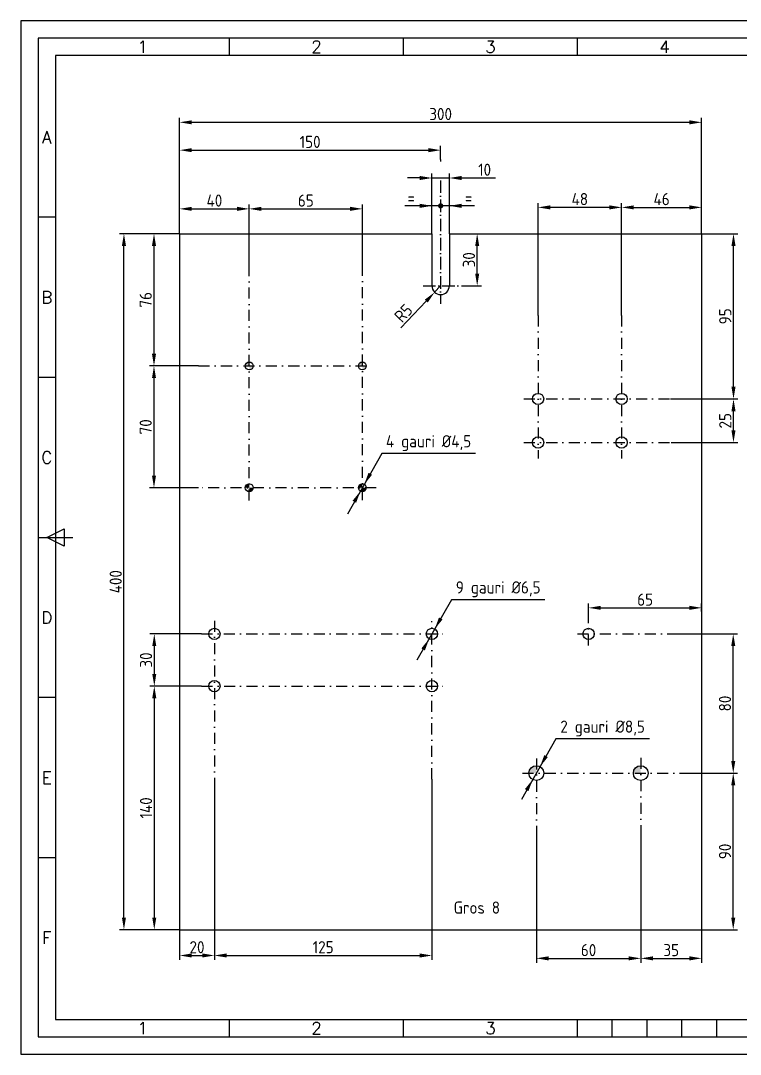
# Model space of a CAD drawing. Header units: millimetres. Extents: x 21 to 861, y 18 to 315.
# Drawn here: x 440.8 to 647.6, y 17.9 to 314.9 of the extents above; entities that cross this region are included whole.
import ezdxf
from ezdxf.enums import TextEntityAlignment as Align

# ---------------------------------------------------------------- set-up
doc = ezdxf.new("R2010")
doc.units = ezdxf.units.MM
doc.linetypes.add('ACAD_ISO10W100', pattern=[18, 12, -3, 0, -3])
doc.linetypes.add('DASHDOT2', pattern=[12.7, 6.35, -3.175, 0, -3.175])
for name, color, linetype in [('AXE', 1, 'DASHDOT2'), ('COTE', 1, 'DASHDOT2'), ('LIN_GR', 3, 'Continuous')]:
    doc.layers.add(name, color=color, linetype=linetype)
doc.styles.add('ISO', font='SIMPLEX.SHX')
doc.styles.add('ISOCP', font='SIMPLEX.SHX')
doc.styles.add('ISOCPR', font='isocpr.shx')
doc.dimstyles.new('ISO-25', dxfattribs={"dimtxt": 2.5, "dimasz": 2.5, "dimexe": 1.25, "dimexo": 0.625, "dimtad": 1, "dimtxsty": 'Standard', "dimcen": 2.5, "dimadec": 0, "dimazin": 0, "dimtfac": 1, "dimtmove": 0, "dimatfit": 3, "dimfxl": 1, "dimarcsym": 0})

# ---------------------------------------------------------------- blocks, each defined once
blk = doc.blocks.new('*D13')
at = {"layer": 'COTE', "color": 1, "linetype": 'Continuous', "transparency": 16777216}
for p, q in [((496.46, 96.68), (496.46, 45.07)), ((558.96, 96.96), (558.96, 45.07)), ((499.96, 46.32), (555.46, 46.32))]:
    blk.add_line(p, q, dxfattribs=at)
for points in [[(499.96, 46.91), (499.96, 45.74), (496.46, 46.32)], [(555.46, 46.91), (555.46, 45.74), (558.96, 46.32)]]:
    blk.add_solid(points, dxfattribs=at)
at = {"layer": 'Defpoints', "color": 0, "linetype": 'Continuous', "transparency": 16777216}
for p in [(496.46, 96.68), (558.96, 96.96), (558.96, 46.32)]:
    blk.add_point(p, dxfattribs=at)
at = {"layer": 'COTE', "color": 1, "linetype": 'Continuous', "transparency": 16777216, "insert": (527.71, 48.7), "char_height": 3.5, "attachment_point": 5, "style": 'ISOCPR'}
blk.add_mtext('125', dxfattribs=at)
blk = doc.blocks.new('*D14')
at = {"layer": 'COTE', "color": 1, "linetype": 'Continuous', "transparency": 16777216}
for p, q in [((506.46, 243.34), (506.46, 262.1)), ((538.96, 243.19), (538.96, 262.1)), ((509.96, 260.85), (535.46, 260.85))]:
    blk.add_line(p, q, dxfattribs=at)
for points in [[(509.96, 261.44), (509.96, 260.27), (506.46, 260.85)], [(535.46, 261.44), (535.46, 260.27), (538.96, 260.85)]]:
    blk.add_solid(points, dxfattribs=at)
at = {"layer": 'Defpoints', "color": 0, "linetype": 'Continuous', "transparency": 16777216}
for p in [(538.96, 260.85), (506.46, 243.34), (538.96, 243.19)]:
    blk.add_point(p, dxfattribs=at)
at = {"layer": 'COTE', "color": 1, "linetype": 'Continuous', "transparency": 16777216, "insert": (522.71, 263.23), "char_height": 3.5, "attachment_point": 5, "style": 'ISOCPR'}
blk.add_mtext('65', dxfattribs=at)
blk = doc.blocks.new('*D15')
at = {"layer": 'COTE', "color": 1, "linetype": 'Continuous', "transparency": 16777216}
for p, q in [((486.46, 253.72), (486.46, 286.97)), ((489.96, 285.72), (632.96, 285.72)), ((636.46, 253.72), (636.46, 286.97))]:
    blk.add_line(p, q, dxfattribs=at)
for points in [[(489.96, 286.3), (489.96, 285.13), (486.46, 285.72)], [(632.96, 286.3), (632.96, 285.13), (636.46, 285.72)]]:
    blk.add_solid(points, dxfattribs=at)
at = {"layer": 'Defpoints', "color": 0, "linetype": 'Continuous', "transparency": 16777216}
for p in [(636.46, 285.72), (486.46, 253.72), (636.46, 253.72)]:
    blk.add_point(p, dxfattribs=at)
at = {"layer": 'COTE', "color": 1, "linetype": 'Continuous', "transparency": 16777216, "insert": (561.46, 288.09), "char_height": 3.5, "attachment_point": 5, "style": 'ISOCPR'}
blk.add_mtext('300', dxfattribs=at)
blk = doc.blocks.new('*D16')
at = {"layer": 'COTE', "color": 1, "linetype": 'Continuous', "transparency": 16777216}
for p, q in [((486.46, 253.72), (486.46, 278.97)), ((489.96, 277.72), (557.96, 277.72)), ((561.46, 275.01), (561.46, 278.97))]:
    blk.add_line(p, q, dxfattribs=at)
for points in [[(489.96, 278.3), (489.96, 277.13), (486.46, 277.72)], [(557.96, 278.3), (557.96, 277.13), (561.46, 277.72)]]:
    blk.add_solid(points, dxfattribs=at)
at = {"layer": 'Defpoints', "color": 0, "linetype": 'Continuous', "transparency": 16777216}
for p in [(561.46, 277.72), (561.46, 275.01), (486.46, 253.72)]:
    blk.add_point(p, dxfattribs=at)
at = {"layer": 'COTE', "color": 1, "linetype": 'Continuous', "transparency": 16777216, "insert": (523.96, 280.09), "char_height": 3.5, "attachment_point": 5, "style": 'ISOCPR'}
blk.add_mtext('150', dxfattribs=at)
blk = doc.blocks.new('a3')
at = {"color": 70}
for p, q in [((-360, 287), (-360, 292)), ((-310, 287), (-310, 292)), ((-260, 287), (-260, 292)), ((-410, 240.5), (-415, 240.5)), ((-410, 194.5), (-415, 194.5)), ((-415, 148.5), (-405, 148.5)), ((-412.5, 148.5), (-407.5, 151)), ((-407.5, 146), (-412.5, 148.5)), ((-407.5, 151), (-407.5, 146)), ((-410, 102.5), (-415, 102.5)), ((-410, 56.5), (-415, 56.5)), ((-360, 5), (-360, 10)), ((-310, 5), (-310, 10)), ((-260, 5), (-260, 10)), ((-250, 5), (-250, 10)), ((-240, 5), (-240, 10)), ((-230, 5), (-230, 10)), ((-220, 5), (-220, 10)), ((-260, 5), (-160, 5))]:
    blk.add_line(p, q, dxfattribs=at)
at = {"color": 240}
for points in [[(0, 297), (-420, 297), (-420, 0), (0, 0)], [(-5, 292), (-415, 292), (-415, 5), (-5, 5)]]:
    blk.add_lwpolyline(points, close=True, dxfattribs=at)
at = {"color": 70}
blk.add_lwpolyline([(-10, 287), (-410, 287), (-410, 10), (-10, 10)], close=True, dxfattribs=at)
at = {"color": 50}
for s, style, p in [('1', 'ISOCP', (-385, 289.5)), ('2', 'ISO', (-335, 289.5)), ('3', 'ISO', (-285, 289.5)), ('4', 'ISO', (-235, 289.5)), ('A', 'ISO', (-412.5, 263.5)), ('B', 'ISO', (-412.5, 217.5)), ('C', 'ISO', (-412.5, 171.5)), ('D', 'ISO', (-412.5, 125.5)), ('E', 'ISO', (-412.5, 79.5)), ('F', 'ISO', (-412.5, 33.5)), ('1', 'ISOCP', (-385, 7.5)), ('2', 'ISO', (-335, 7.5)), ('3', 'ISO', (-285, 7.5))]:
    blk.add_text(s, height=3.5, dxfattribs=dict(at, style=style)).set_placement(p, align=Align.MIDDLE)
blk = doc.blocks.new('*D17')
at = {"layer": 'COTE', "color": 1, "linetype": 'Continuous', "transparency": 16777216}
for p, q in [((492.77, 123.72), (477.93, 123.72)), ((479.18, 120.22), (479.18, 57.22)), ((486.46, 53.72), (477.93, 53.72))]:
    blk.add_line(p, q, dxfattribs=at)
for points in [[(478.59, 120.22), (479.76, 120.22), (479.18, 123.72)], [(478.59, 57.22), (479.76, 57.22), (479.18, 53.72)]]:
    blk.add_solid(points, dxfattribs=at)
at = {"layer": 'Defpoints', "color": 0, "linetype": 'Continuous', "transparency": 16777216}
for p in [(492.77, 123.72), (479.18, 53.72), (486.46, 53.72)]:
    blk.add_point(p, dxfattribs=at)
at = {"layer": 'COTE', "color": 1, "linetype": 'Continuous', "transparency": 16777216, "insert": (476.8, 88.72), "char_height": 3.5, "attachment_point": 5, "rotation": 90, "style": 'ISOCPR'}
blk.add_mtext('140', dxfattribs=at)
blk = doc.blocks.new('*D18')
at = {"layer": 'COTE', "color": 1, "linetype": 'Continuous', "transparency": 16777216}
for p, q in [((486.46, 253.72), (469.21, 253.72)), ((470.46, 57.22), (470.46, 250.22)), ((486.46, 53.72), (469.21, 53.72))]:
    blk.add_line(p, q, dxfattribs=at)
for points in [[(469.88, 250.22), (471.04, 250.22), (470.46, 253.72)], [(469.88, 57.22), (471.04, 57.22), (470.46, 53.72)]]:
    blk.add_solid(points, dxfattribs=at)
at = {"layer": 'Defpoints', "color": 0, "linetype": 'Continuous', "transparency": 16777216}
for p in [(470.46, 253.72), (486.46, 253.72), (486.46, 53.72)]:
    blk.add_point(p, dxfattribs=at)
at = {"layer": 'COTE', "color": 1, "linetype": 'Continuous', "transparency": 16777216, "insert": (468.09, 153.72), "char_height": 3.5, "attachment_point": 5, "rotation": 90, "style": 'ISOCPR'}
blk.add_mtext('400', dxfattribs=at)
blk = doc.blocks.new('*D19')
at = {"layer": 'COTE', "color": 1, "linetype": 'Continuous', "transparency": 16777216}
for p, q in [((486.46, 53.72), (486.46, 45.07)), ((496.46, 53.72), (496.46, 45.07)), ((489.96, 46.32), (492.96, 46.32))]:
    blk.add_line(p, q, dxfattribs=at)
for points in [[(489.96, 46.91), (489.96, 45.74), (486.46, 46.32)], [(492.96, 46.91), (492.96, 45.74), (496.46, 46.32)]]:
    blk.add_solid(points, dxfattribs=at)
at = {"layer": 'Defpoints', "color": 0, "linetype": 'Continuous', "transparency": 16777216}
for p in [(486.46, 53.72), (496.46, 53.72), (496.46, 46.32)]:
    blk.add_point(p, dxfattribs=at)
at = {"layer": 'COTE', "color": 1, "linetype": 'Continuous', "transparency": 16777216, "insert": (491.46, 48.7), "char_height": 3.5, "attachment_point": 5, "style": 'ISOCPR'}
blk.add_mtext('20', dxfattribs=at)
blk = doc.blocks.new('*D20')
at = {"layer": 'COTE', "color": 1, "linetype": 'Continuous', "transparency": 16777216}
for p, q in [((491.89, 215.72), (477.84, 215.72)), ((479.09, 212.22), (479.09, 184.22)), ((491.87, 180.72), (477.84, 180.72))]:
    blk.add_line(p, q, dxfattribs=at)
for points in [[(478.51, 212.22), (479.68, 212.22), (479.09, 215.72)], [(478.51, 184.22), (479.68, 184.22), (479.09, 180.72)]]:
    blk.add_solid(points, dxfattribs=at)
at = {"layer": 'Defpoints', "color": 0, "linetype": 'Continuous', "transparency": 16777216}
for p in [(491.89, 215.72), (479.09, 180.72), (491.87, 180.72)]:
    blk.add_point(p, dxfattribs=at)
at = {"layer": 'COTE', "color": 1, "linetype": 'Continuous', "transparency": 16777216, "insert": (476.72, 198.22), "char_height": 3.5, "attachment_point": 5, "rotation": 90, "style": 'ISOCPR'}
blk.add_mtext('70', dxfattribs=at)
blk = doc.blocks.new('*D21')
at = {"layer": 'COTE', "color": 1, "linetype": 'Continuous', "transparency": 16777216}
for p, q in [((492.73, 138.72), (477.93, 138.72)), ((479.18, 135.22), (479.18, 127.22)), ((492.77, 123.72), (477.93, 123.72))]:
    blk.add_line(p, q, dxfattribs=at)
for points in [[(478.59, 135.22), (479.76, 135.22), (479.18, 138.72)], [(478.59, 127.22), (479.76, 127.22), (479.18, 123.72)]]:
    blk.add_solid(points, dxfattribs=at)
at = {"layer": 'Defpoints', "color": 0, "linetype": 'Continuous', "transparency": 16777216}
for p in [(492.73, 138.72), (479.18, 123.72), (492.77, 123.72)]:
    blk.add_point(p, dxfattribs=at)
at = {"layer": 'COTE', "color": 1, "linetype": 'Continuous', "transparency": 16777216, "insert": (476.8, 131.22), "char_height": 3.5, "attachment_point": 5, "rotation": 90, "style": 'ISOCPR'}
blk.add_mtext('30', dxfattribs=at)
blk = doc.blocks.new('*D22')
at = {"layer": 'COTE', "color": 1, "linetype": 'Continuous', "transparency": 16777216}
for p, q in [((486.46, 253.72), (477.84, 253.72)), ((479.09, 250.22), (479.09, 219.22)), ((491.89, 215.72), (477.84, 215.72))]:
    blk.add_line(p, q, dxfattribs=at)
for points in [[(478.51, 250.22), (479.68, 250.22), (479.09, 253.72)], [(478.51, 219.22), (479.68, 219.22), (479.09, 215.72)]]:
    blk.add_solid(points, dxfattribs=at)
at = {"layer": 'Defpoints', "color": 0, "linetype": 'Continuous', "transparency": 16777216}
for p in [(486.46, 253.72), (479.09, 215.72), (491.89, 215.72)]:
    blk.add_point(p, dxfattribs=at)
at = {"layer": 'COTE', "color": 1, "linetype": 'Continuous', "transparency": 16777216, "insert": (476.72, 234.72), "char_height": 3.5, "attachment_point": 5, "rotation": 90, "style": 'ISOCPR'}
blk.add_mtext('76', dxfattribs=at)
blk = doc.blocks.new('*D23')
at = {"layer": 'COTE', "color": 1, "linetype": 'Continuous', "transparency": 16777216}
for p, q in [((486.46, 253.72), (486.46, 262.1)), ((506.46, 243.34), (506.46, 262.1)), ((489.96, 260.85), (502.96, 260.85))]:
    blk.add_line(p, q, dxfattribs=at)
for points in [[(489.96, 261.44), (489.96, 260.27), (486.46, 260.85)], [(502.96, 261.44), (502.96, 260.27), (506.46, 260.85)]]:
    blk.add_solid(points, dxfattribs=at)
at = {"layer": 'Defpoints', "color": 0, "linetype": 'Continuous', "transparency": 16777216}
for p in [(506.46, 260.85), (486.46, 253.72), (506.46, 243.34)]:
    blk.add_point(p, dxfattribs=at)
at = {"layer": 'COTE', "color": 1, "linetype": 'Continuous', "transparency": 16777216, "insert": (496.46, 263.23), "char_height": 3.5, "attachment_point": 5, "style": 'ISOCPR'}
blk.add_mtext('40', dxfattribs=at)
blk = doc.blocks.new('*D24')
at = {"layer": 'COTE', "color": 1, "linetype": 'Continuous', "transparency": 16777216}
for p, q in [((558.96, 253.72), (558.96, 270.97)), ((563.96, 253.72), (563.96, 270.97)), ((555.46, 269.72), (551.96, 269.72)), ((558.96, 269.72), (563.96, 269.72)), ((567.46, 269.72), (577.21, 269.72))]:
    blk.add_line(p, q, dxfattribs=at)
for points in [[(555.46, 270.3), (555.46, 269.13), (558.96, 269.72)], [(567.46, 270.3), (567.46, 269.13), (563.96, 269.72)]]:
    blk.add_solid(points, dxfattribs=at)
at = {"layer": 'Defpoints', "color": 0, "linetype": 'Continuous', "transparency": 16777216}
for p in [(563.96, 269.72), (558.96, 253.72), (563.96, 253.72)]:
    blk.add_point(p, dxfattribs=at)
at = {"layer": 'COTE', "color": 1, "linetype": 'Continuous', "transparency": 16777216, "insert": (574.09, 272.09), "char_height": 3.5, "attachment_point": 5, "style": 'ISOCPR'}
blk.add_mtext('10', dxfattribs=at)
blk = doc.blocks.new('*D25')
at = {"layer": 'COTE', "color": 1, "linetype": 'Continuous', "transparency": 16777216}
for p, q in [((627.14, 138.72), (646.78, 138.72)), ((645.53, 102.22), (645.53, 135.22)), ((631.31, 98.72), (646.78, 98.72))]:
    blk.add_line(p, q, dxfattribs=at)
for points in [[(644.95, 135.22), (646.12, 135.22), (645.53, 138.72)], [(644.95, 102.22), (646.12, 102.22), (645.53, 98.72)]]:
    blk.add_solid(points, dxfattribs=at)
at = {"layer": 'Defpoints', "color": 0, "linetype": 'Continuous', "transparency": 16777216}
for p in [(627.14, 138.72), (645.53, 138.72), (631.31, 98.72)]:
    blk.add_point(p, dxfattribs=at)
at = {"layer": 'COTE', "color": 1, "linetype": 'Continuous', "transparency": 16777216, "insert": (643.16, 118.72), "char_height": 3.5, "attachment_point": 5, "rotation": 90, "style": 'ISOCPR'}
blk.add_mtext('80', dxfattribs=at)
blk = doc.blocks.new('*D26')
at = {"layer": 'COTE', "color": 1, "linetype": 'Continuous', "transparency": 16777216}
for p, q in [((631.31, 98.72), (646.78, 98.72)), ((645.53, 57.22), (645.53, 95.22)), ((636.46, 53.72), (646.78, 53.72))]:
    blk.add_line(p, q, dxfattribs=at)
for points in [[(644.95, 95.22), (646.12, 95.22), (645.53, 98.72)], [(644.95, 57.22), (646.12, 57.22), (645.53, 53.72)]]:
    blk.add_solid(points, dxfattribs=at)
at = {"layer": 'Defpoints', "color": 0, "linetype": 'Continuous', "transparency": 16777216}
for p in [(631.31, 98.72), (645.53, 98.72), (636.46, 53.72)]:
    blk.add_point(p, dxfattribs=at)
at = {"layer": 'COTE', "color": 1, "linetype": 'Continuous', "transparency": 16777216, "insert": (643.16, 76.22), "char_height": 3.5, "attachment_point": 5, "rotation": 90, "style": 'ISOCPR'}
blk.add_mtext('90', dxfattribs=at)
blk = doc.blocks.new('*D27')
at = {"layer": 'COTE', "color": 1, "linetype": 'Continuous', "transparency": 16777216}
for p, q in [((618.96, 82.23), (618.96, 44.25)), ((636.46, 53.72), (636.46, 44.25)), ((622.46, 45.5), (632.96, 45.5))]:
    blk.add_line(p, q, dxfattribs=at)
for points in [[(622.46, 46.08), (622.46, 44.91), (618.96, 45.5)], [(632.96, 46.08), (632.96, 44.91), (636.46, 45.5)]]:
    blk.add_solid(points, dxfattribs=at)
at = {"layer": 'Defpoints', "color": 0, "linetype": 'Continuous', "transparency": 16777216}
for p in [(618.96, 82.23), (636.46, 53.72), (636.46, 45.5)]:
    blk.add_point(p, dxfattribs=at)
at = {"layer": 'COTE', "color": 1, "linetype": 'Continuous', "transparency": 16777216, "insert": (627.71, 47.87), "char_height": 3.5, "attachment_point": 5, "style": 'ISOCPR'}
blk.add_mtext('35', dxfattribs=at)
blk = doc.blocks.new('*D28')
at = {"layer": 'COTE', "color": 1, "linetype": 'Continuous', "transparency": 16777216}
for p, q in [((588.96, 81.76), (588.96, 44.25)), ((618.96, 82.23), (618.96, 44.25)), ((592.46, 45.5), (615.46, 45.5))]:
    blk.add_line(p, q, dxfattribs=at)
for points in [[(592.46, 46.08), (592.46, 44.91), (588.96, 45.5)], [(615.46, 46.08), (615.46, 44.91), (618.96, 45.5)]]:
    blk.add_solid(points, dxfattribs=at)
at = {"layer": 'Defpoints', "color": 0, "linetype": 'Continuous', "transparency": 16777216}
for p in [(588.96, 81.76), (618.96, 82.23), (618.96, 45.5)]:
    blk.add_point(p, dxfattribs=at)
at = {"layer": 'COTE', "color": 1, "linetype": 'Continuous', "transparency": 16777216, "insert": (603.96, 47.87), "char_height": 3.5, "attachment_point": 5, "style": 'ISOCPR'}
blk.add_mtext('60', dxfattribs=at)
blk = doc.blocks.new('*D29')
at = {"layer": 'COTE', "color": 1, "linetype": 'Continuous', "transparency": 16777216}
for p, q in [((613.46, 230.25), (613.46, 262.52)), ((636.46, 253.72), (636.46, 262.52)), ((616.96, 261.27), (632.96, 261.27))]:
    blk.add_line(p, q, dxfattribs=at)
for points in [[(616.96, 261.86), (616.96, 260.69), (613.46, 261.27)], [(632.96, 261.86), (632.96, 260.69), (636.46, 261.27)]]:
    blk.add_solid(points, dxfattribs=at)
at = {"layer": 'Defpoints', "color": 0, "linetype": 'Continuous', "transparency": 16777216}
for p in [(636.46, 261.27), (636.46, 253.72), (613.46, 230.25)]:
    blk.add_point(p, dxfattribs=at)
at = {"layer": 'COTE', "color": 1, "linetype": 'Continuous', "transparency": 16777216, "insert": (624.96, 263.65), "char_height": 3.5, "attachment_point": 5, "style": 'ISOCPR'}
blk.add_mtext('46', dxfattribs=at)
blk = doc.blocks.new('*D30')
at = {"layer": 'COTE', "color": 1, "linetype": 'Continuous', "transparency": 16777216}
for p, q in [((636.46, 253.72), (646.86, 253.72)), ((645.61, 209.72), (645.61, 250.22)), ((627.48, 206.22), (646.86, 206.22))]:
    blk.add_line(p, q, dxfattribs=at)
for points in [[(645.02, 250.22), (646.19, 250.22), (645.61, 253.72)], [(645.02, 209.72), (646.19, 209.72), (645.61, 206.22)]]:
    blk.add_solid(points, dxfattribs=at)
at = {"layer": 'Defpoints', "color": 0, "linetype": 'Continuous', "transparency": 16777216}
for p in [(636.46, 253.72), (645.61, 253.72), (627.48, 206.22)]:
    blk.add_point(p, dxfattribs=at)
at = {"layer": 'COTE', "color": 1, "linetype": 'Continuous', "transparency": 16777216, "insert": (643.23, 229.97), "char_height": 3.5, "attachment_point": 5, "rotation": 90, "style": 'ISOCPR'}
blk.add_mtext('95', dxfattribs=at)
blk = doc.blocks.new('*D31')
at = {"layer": 'COTE', "color": 1, "linetype": 'Continuous', "transparency": 16777216}
for p, q in [((627.48, 206.22), (646.86, 206.22)), ((645.61, 197.22), (645.61, 202.72)), ((627.73, 193.72), (646.86, 193.72))]:
    blk.add_line(p, q, dxfattribs=at)
for points in [[(645.02, 202.72), (646.19, 202.72), (645.61, 206.22)], [(645.02, 197.22), (646.19, 197.22), (645.61, 193.72)]]:
    blk.add_solid(points, dxfattribs=at)
at = {"layer": 'Defpoints', "color": 0, "linetype": 'Continuous', "transparency": 16777216}
for p in [(627.48, 206.22), (645.61, 206.22), (627.73, 193.72)]:
    blk.add_point(p, dxfattribs=at)
at = {"layer": 'COTE', "color": 1, "linetype": 'Continuous', "transparency": 16777216, "insert": (643.23, 199.97), "char_height": 3.5, "attachment_point": 5, "rotation": 90, "style": 'ISOCPR'}
blk.add_mtext('25', dxfattribs=at)
blk = doc.blocks.new('*D32')
at = {"layer": 'COTE', "color": 1, "linetype": 'Continuous', "transparency": 16777216}
for p, q in [((603.96, 144.68), (603.96, 147.46)), ((607.46, 146.21), (632.96, 146.21)), ((636.46, 145.14), (636.46, 147.46))]:
    blk.add_line(p, q, dxfattribs=at)
for points in [[(607.46, 146.79), (607.46, 145.63), (603.96, 146.21)], [(632.96, 146.79), (632.96, 145.63), (636.46, 146.21)]]:
    blk.add_solid(points, dxfattribs=at)
at = {"layer": 'Defpoints', "color": 0, "linetype": 'Continuous', "transparency": 16777216}
for p in [(636.46, 146.21), (603.96, 144.68), (636.46, 145.14)]:
    blk.add_point(p, dxfattribs=at)
at = {"layer": 'COTE', "color": 1, "linetype": 'Continuous', "transparency": 16777216, "insert": (620.21, 148.58), "char_height": 3.5, "attachment_point": 5, "style": 'ISOCPR'}
blk.add_mtext('65', dxfattribs=at)
blk = doc.blocks.new('*D33')
at = {"layer": 'COTE', "color": 1, "linetype": 'Continuous', "transparency": 16777216}
for p, q in [((561.46, 238.72), (559.74, 236.9)), ((550.06, 226.67), (557.34, 234.36))]:
    blk.add_line(p, q, dxfattribs=at)
blk.add_solid([(556.91, 234.76), (557.76, 233.96), (559.74, 236.9)], dxfattribs=at)
at = {"layer": 'Defpoints', "color": 0, "linetype": 'Continuous', "transparency": 16777216}
for p in [(561.46, 238.72), (559.74, 236.9)]:
    blk.add_point(p, dxfattribs=at)
at = {"layer": 'COTE', "color": 1, "linetype": 'Continuous', "transparency": 16777216, "insert": (550.77, 230.88), "char_height": 3.5, "attachment_point": 5, "rotation": 46.588, "style": 'ISOCPR'}
blk.add_mtext('R5', dxfattribs=at)
blk = doc.blocks.new('*D34')
at = {"color": 1, "transparency": 16777216}
for p, q in [((570.74, 253.72), (573.21, 253.72)), ((571.96, 242.22), (571.96, 250.22)), ((569.71, 238.72), (573.21, 238.72))]:
    blk.add_line(p, q, dxfattribs=at)
for points in [[(571.38, 250.22), (572.54, 250.22), (571.96, 253.72)], [(571.38, 242.22), (572.54, 242.22), (571.96, 238.72)]]:
    blk.add_solid(points, dxfattribs=at)
at = {"layer": 'Defpoints', "color": 0, "transparency": 16777216}
for p in [(570.74, 253.72), (571.96, 253.72), (569.71, 238.72)]:
    blk.add_point(p, dxfattribs=at)
at = {"color": 1, "transparency": 16777216, "insert": (569.59, 246.22), "char_height": 3.5, "attachment_point": 5, "rotation": 90, "style": 'ISOCPR'}
blk.add_mtext('30', dxfattribs=at)
blk = doc.blocks.new('*D35')
at = {"layer": 'COTE', "color": 1, "linetype": 'Continuous', "transparency": 16777216}
for p, q in [((589.46, 230.25), (589.46, 262.52)), ((613.46, 230.25), (613.46, 262.52)), ((609.96, 261.27), (592.96, 261.27))]:
    blk.add_line(p, q, dxfattribs=at)
for points in [[(592.96, 261.86), (592.96, 260.69), (589.46, 261.27)], [(609.96, 261.86), (609.96, 260.69), (613.46, 261.27)]]:
    blk.add_solid(points, dxfattribs=at)
at = {"layer": 'Defpoints', "color": 0, "linetype": 'Continuous', "transparency": 16777216}
for p in [(589.46, 261.27), (589.46, 230.25), (613.46, 230.25)]:
    blk.add_point(p, dxfattribs=at)
at = {"layer": 'COTE', "color": 1, "linetype": 'Continuous', "transparency": 16777216, "insert": (601.46, 263.65), "char_height": 3.5, "attachment_point": 5, "style": 'ISOCPR'}
blk.add_mtext('48', dxfattribs=at)

msp = doc.modelspace()

# ---------------------------------------------------------------- hatches: boundary and pattern name
at = {"layer": 'COTE', "linetype": 'Continuous'}
h = msp.add_hatch(color=6, dxfattribs=at)
h.paths.add_polyline_path([(506.4612, 216.8431, 0.41421356), (505.3362, 215.7181), (506.4612, 215.7181)])
h.paths.add_polyline_path([(538.9612, 216.8431, 0.41421356), (537.8362, 215.7181), (538.9612, 215.7181)])
h.paths.add_polyline_path([(540.0862, 215.7181), (538.9612, 215.7181), (538.9612, 214.5931, 0.41421356)])
h.paths.add_polyline_path([(507.5862, 215.7181), (506.4612, 215.7181), (506.4612, 214.5931, 0.41421356)])
h = msp.add_hatch(color=6, dxfattribs=at)
h.paths.add_polyline_path([(506.4612, 181.8431, 0.41421356), (505.3362, 180.7181), (506.4612, 180.7181)])
h.paths.add_polyline_path([(506.4612, 179.5931, 0.41421356), (507.5862, 180.7181), (506.4612, 180.7181)])
h = msp.add_hatch(color=6, dxfattribs=at)
h.paths.add_polyline_path([(538.9612, 181.8431, 0.41421356), (537.8362, 180.7181), (538.9612, 180.7181)])
h.paths.add_polyline_path([(538.9612, 179.5931, 0.41421356), (540.0862, 180.7181), (538.9612, 180.7181)])
h = msp.add_hatch(color=1, dxfattribs=at)
h.paths.add_polyline_path([(588.9612, 100.8431, 0.41421356), (586.8362, 98.7181), (588.9612, 98.7181)])
h.paths.add_polyline_path([(618.9612, 100.8431, 0.41421356), (616.8362, 98.7181), (618.9612, 98.7181)])

# ---------------------------------------------------------------- linework, layer by layer
at = {"color": 1, "linetype": 'ACAD_ISO10W100', "ltscale": 0.3}
for p, q in [((561.4612, 275.0067), (561.4612, 274.4485)), ((561.4612, 269.0194), (561.4612, 233.5662)), ((556.4064, 238.7181), (569.7056, 238.7181))]:
    msp.add_line(p, q, dxfattribs=at)
at = {"color": 1}
for p, q in [((486.4612, 254.3431), (486.4612, 262.102)), ((557.9612, 261.7181), (554.4612, 261.7181)), ((636.4612, 254.3431), (636.4612, 262.5231)), ((485.8362, 253.7181), (477.844, 253.7181)), ((544.547, 190.5304), (534.659, 173.1608)), ((571.4366, 190.5304), (544.547, 190.5304)), ((564.547, 148.5304), (554.659, 131.1608)), ((591.4366, 148.5304), (564.547, 148.5304)), ((594.547, 108.5304), (584.659, 91.1608)), ((621.4366, 108.5304), (594.547, 108.5304))]:
    msp.add_line(p, q, dxfattribs=at)
at = {"color": 2, "const_width": 0.75}
msp.add_lwpolyline([(561.0862, 261.7181, 1), (561.8362, 261.7181, 1)], format="xyb", close=True, dxfattribs=at)
at = {"color": 1}
for points in [[(555.4612, 262.3015), (555.4612, 261.1348), (558.9612, 261.7181)], [(567.4612, 262.3015), (567.4612, 261.1348), (563.9612, 261.7181)], [(540.7423, 185.0261), (541.7562, 184.4489), (539.5177, 181.6958)], [(536.1661, 176.9874), (537.18, 176.4102), (538.4046, 179.7405)], [(560.9897, 143.4606), (562.0036, 142.8834), (559.7651, 140.1303)], [(555.9188, 134.5528), (556.9326, 133.9757), (558.1572, 137.3059)], [(591.237, 103.8951), (592.2509, 103.318), (590.0125, 100.5649)], [(585.6714, 94.1183), (586.6853, 93.5411), (587.9099, 96.8714)]]:
    msp.add_solid(points, dxfattribs=at)
at = {"layer": 'AXE', "color": 1, "linetype": 'DASHDOT2', "ltscale": 0.5}
for p, q in [((506.4612, 177.046), (506.4612, 243.3423)), ((538.9612, 177.1495), (538.9612, 243.1938)), ((589.4612, 230.2487), (589.4612, 189.1223)), ((613.4612, 230.2487), (613.4612, 189.1223)), ((491.8898, 215.7181), (541.4612, 215.7181)), ((585.3661, 206.2181), (627.4775, 206.2181)), ((585.3661, 193.7181), (627.7319, 193.7181)), ((542.9444, 180.7181), (491.8735, 180.7181)), ((603.9612, 135.3722), (603.9612, 144.6774)), ((496.4612, 142.515), (496.4612, 96.6804)), ((558.9612, 96.9587), (558.9612, 142.4002)), ((492.7257, 138.7181), (563.273, 138.7181)), ((600.7826, 138.7181), (627.1434, 138.7181)), ((492.7658, 123.7181), (563.3969, 123.7181)), ((588.9612, 102.9654), (588.9612, 81.7599)), ((618.9612, 103.1177), (618.9612, 82.2282)), ((584.9617, 98.7181), (631.314, 98.7181))]:
    msp.add_line(p, q, dxfattribs=at)
at = {"layer": 'COTE', "color": 1, "linetype": 'Continuous'}
msp.add_line((571.2042, 261.7181), (551.1394, 261.7181), dxfattribs=at)
at = {"layer": 'COTE', "color": 2, "linetype": 'Continuous'}
for centre in [(506.4612, 215.7181), (538.9612, 215.7181), (506.4612, 180.7181), (538.9612, 180.7181)]:
    msp.add_circle(centre, 1.125, dxfattribs=at)
at = {"layer": 'COTE', "color": 6, "linetype": 'Continuous'}
for centre in [(589.4612, 206.2181), (613.4612, 206.2181), (589.4612, 193.7181), (613.4612, 193.7181), (496.4612, 138.7181), (558.9612, 138.7181), (603.9612, 138.7181), (496.4612, 123.7181), (558.9612, 123.7181)]:
    msp.add_circle(centre, 1.625, dxfattribs=at)
at = {"layer": 'COTE', "color": 7, "linetype": 'Continuous'}
for centre in [(588.9612, 98.7181), (618.9612, 98.7181)]:
    msp.add_circle(centre, 2.125, dxfattribs=at)
at = {"layer": 'LIN_GR', "color": 7}
for p, q in [((486.4612, 253.7181), (558.9612, 253.7181)), ((486.4612, 253.7181), (486.4612, 53.7181)), ((558.9612, 253.7181), (558.9612, 238.7181)), ((563.9612, 253.7181), (636.4612, 253.7181)), ((563.9612, 253.7181), (563.9612, 238.7181)), ((636.4612, 253.7181), (636.4612, 53.7181)), ((486.4612, 53.7181), (636.4612, 53.7181))]:
    msp.add_line(p, q, dxfattribs=at)
msp.add_arc((561.4612, 238.7181), 2.5, 180, 0, dxfattribs=at)

# ---------------------------------------------------------------- block references
msp.add_blockref('a3', (860.7856, 17.9224))

# ---------------------------------------------------------------- texts
at = {"color": 2, "style": 'ISOCPR'}
msp.add_text('Gros 8', height=3.5, dxfattribs=at).set_placement((565.1992, 58.3285))
at = {"color": 1, "char_height": 3.5, "attachment_point": 5, "style": 'ISOCPR'}
for s, insert in [('=', (552.9884, 264.0931)), ('=', (569.4977, 264.0931)), ('4 gauri %%c4,5', (557.9932, 193.5502)), ('9 gauri %%c6,5', (577.9932, 151.5502)), ('2 gauri %%c8,5', (607.9932, 111.5502))]:
    msp.add_mtext(s, dxfattribs=dict(at, insert=insert))

# ---------------------------------------------------------------- dimensions: what is measured, and where the dimension line sits
at = {"color": 1}
dim = msp.add_linear_dim(base=(571.9612, 253.7181), p1=(569.7056, 238.7181), p2=(570.7408, 253.7181), angle=90, dimstyle='ISO-25', override={"dimtxt": 3.5, "dimasz": 3.5, "dimexo": 0, "dimlfac": 2, "dimtxsty": 'ISOCPR', "dimcen": 3.5, "dimclrd": 1, "dimclre": 1, "dimclrt": 1, "dimlwd": -1, "dimlwe": -1}, dxfattribs=at)
dim.commit()
dim.dimension.update_dxf_attribs({"geometry": '*D34', "text_midpoint": (569.5862, 246.2181)})
at = {"layer": 'COTE', "color": 1, "linetype": 'Continuous'}
for base, p1, p2, picture, middle in [((636.4612, 285.7181), (486.4612, 253.7181), (636.4612, 253.7181), '*D15', (561.4612, 288.0931)), ((561.4612, 277.7181), (486.4612, 253.7181), (561.4612, 275.0067), '*D16', (523.9612, 280.0931)), ((563.9612, 269.7181), (558.9612, 253.7181), (563.9612, 253.7181), '*D24', (574.0862, 272.0931)), ((589.4612, 261.2731), (613.4612, 230.2487), (589.4612, 230.2487), '*D35', (601.4612, 263.6481)), ((636.4612, 261.2731), (613.4612, 230.2487), (636.4612, 253.7181), '*D29', (624.9612, 263.6481)), ((636.4612, 146.2095), (603.9612, 144.6774), (636.4612, 145.1411), '*D32', (620.2112, 148.5845)), ((558.9612, 46.3244), (496.4612, 96.6804), (558.9612, 96.9587), '*D13', (527.7112, 48.6994)), ((618.9612, 45.4969), (588.9612, 81.7599), (618.9612, 82.2282), '*D28', (603.9612, 47.8719)), ((636.4612, 45.4969), (618.9612, 82.2282), (636.4612, 53.7181), '*D27', (627.7112, 47.8719)), ((496.4612, 46.3244), (486.4612, 53.7181), (496.4612, 53.7181), '*D19', (491.4612, 48.6994))]:
    dim = msp.add_linear_dim(base=base, p1=p1, p2=p2, dimstyle='ISO-25', override={"dimtxt": 3.5, "dimasz": 3.5, "dimexo": 0, "dimlfac": 2, "dimtxsty": 'ISOCPR', "dimcen": 3.5, "dimclrd": 1, "dimclre": 1, "dimclrt": 1, "dimlwd": -1, "dimlwe": -1}, dxfattribs=at)
    dim.commit()
    dim.dimension.update_dxf_attribs({"geometry": picture, "text_midpoint": middle})
at = {"layer": 'COTE', "color": 2, "linetype": 'Continuous'}
for base, p1, p2, picture, middle in [((506.4612, 260.852), (486.4612, 253.7181), (506.4612, 243.3423), '*D23', (496.4612, 263.227)), ((538.9612, 260.852), (506.4612, 243.3423), (538.9612, 243.1938), '*D14', (522.7112, 263.227))]:
    dim = msp.add_linear_dim(base=base, p1=p1, p2=p2, dimstyle='ISO-25', override={"dimtxt": 3.5, "dimasz": 3.5, "dimexo": 0, "dimlfac": 2, "dimtxsty": 'ISOCPR', "dimcen": 3.5, "dimclrd": 1, "dimclre": 1, "dimclrt": 1, "dimlwd": -1, "dimlwe": -1}, dxfattribs=at)
    dim.commit()
    dim.dimension.update_dxf_attribs({"geometry": picture, "text_midpoint": middle})
at = {"layer": 'COTE', "color": 1, "linetype": 'Continuous'}
for base, p1, p2, picture, middle in [((470.4612, 253.7181), (486.4612, 53.7181), (486.4612, 253.7181), '*D18', (468.0862, 153.7181)), ((479.094, 215.7181), (486.4612, 253.7181), (491.8898, 215.7181), '*D22', (476.719, 234.7181)), ((645.6055, 253.7181), (627.4775, 206.2181), (636.4612, 253.7181), '*D30', (643.2305, 229.9681)), ((479.094, 180.7181), (491.8898, 215.7181), (491.8735, 180.7181), '*D20', (476.719, 198.2181)), ((645.6055, 206.2181), (627.7319, 193.7181), (627.4775, 206.2181), '*D31', (643.2305, 199.9681)), ((479.1752, 123.7181), (492.7257, 138.7181), (492.7658, 123.7181), '*D21', (476.8002, 131.2181)), ((645.5348, 138.7181), (631.314, 98.7181), (627.1434, 138.7181), '*D25', (643.1598, 118.7181)), ((479.1752, 53.7181), (492.7658, 123.7181), (486.4612, 53.7181), '*D17', (476.8002, 88.7181)), ((645.5348, 98.7181), (636.4612, 53.7181), (631.314, 98.7181), '*D26', (643.1598, 76.2181))]:
    dim = msp.add_linear_dim(base=base, p1=p1, p2=p2, angle=90, dimstyle='ISO-25', override={"dimtxt": 3.5, "dimasz": 3.5, "dimexo": 0, "dimlfac": 2, "dimtxsty": 'ISOCPR', "dimcen": 3.5, "dimclrd": 1, "dimclre": 1, "dimclrt": 1, "dimlwd": -1, "dimlwe": -1}, dxfattribs=at)
    dim.commit()
    dim.dimension.update_dxf_attribs({"geometry": picture, "text_midpoint": middle})
dim = msp.add_radius_dim(center=(561.4612, 238.7181), mpoint=(559.7431, 236.9021), dimstyle='ISO-25', override={"dimtxt": 3.5, "dimasz": 3.5, "dimexo": 0, "dimlfac": 2, "dimtxsty": 'ISOCPR', "dimcen": 3.5, "dimclrd": 1, "dimclre": 1, "dimclrt": 1, "dimlwd": -1, "dimlwe": -1}, dxfattribs=at)
dim.commit()
dim.dimension.update_dxf_attribs({"geometry": '*D33', "text_midpoint": (550.7731, 230.8765)})

doc.saveas('drawing.dxf')
